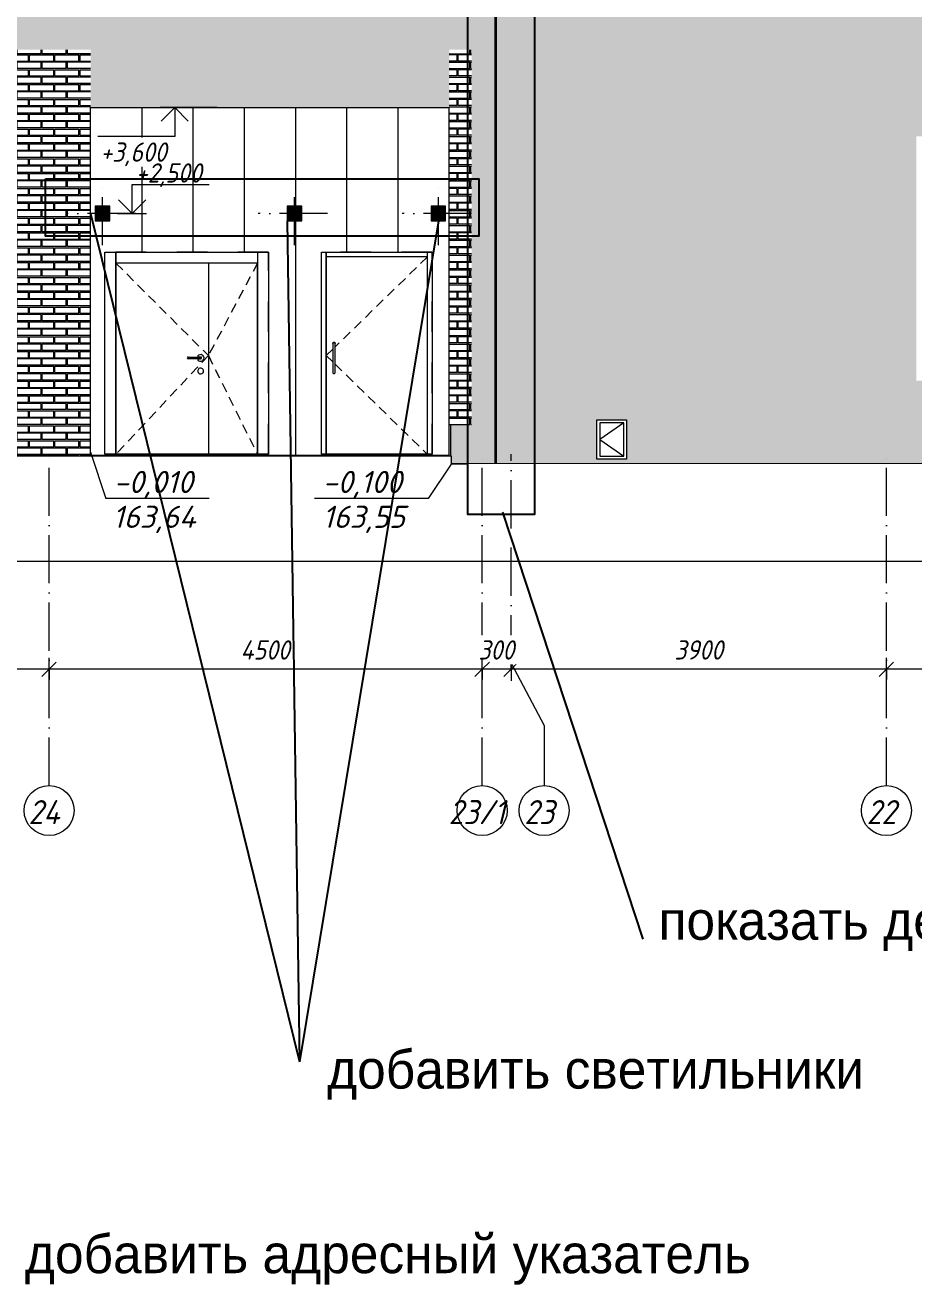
# Model space of a CAD drawing. Header units: millimetres. Extents: x 3914 to 319671, y -18248 to 19136.
# Drawn here: x 226318 to 235551, y -8625 to 4456 of the extents above; entities that cross this region are included whole.
import ezdxf

# ---------------------------------------------------------------- set-up
doc = ezdxf.new("R2010")
doc.units = ezdxf.units.MM
for name, pattern in [('200_ШТРИХ__ш1_п0_6_', [160, 100, -60]), ('50_200_ШТРИХ_1Т_ш5_п1_п1_', [700, 500, -100, 0, -100]), ('Штрих', [635, 317.5, -317.5])]:
    doc.linetypes.add(name, pattern=pattern)
for name, color, linetype, lineweight in [('A-ANNO-DIMS', 7, 'Continuous', 9), ('A-ANNO-DIMS-100', 7, 'Continuous', 9), ('A-ANNO-NOTE', 7, 'Continuous', 9), ('A-DETL-2', 7, 'Continuous', 5), ('A-DETL-CNTR', 7, '50_200_ШТРИХ_1Т_ш5_п1_п1_', 9), ('A-DOOR', 7, 'Continuous', 9), ('A-DOOR-1', 7, 'Continuous', 5), ('A-DOOR-2', 7, '200_ШТРИХ__ш1_п0_6_', 5), ('A-DOOR-FRAM', 7, 'Continuous', 5), ('A-DOOR-HDLN', 7, 'Штрих', 5), ('A-GLAZ', 7, 'Continuous', 9), ('A-WALL', 7, 'Continuous', 5), ('A-WALL-PATT', 7, 'Continuous', 5), ('G-ANNO-DIMS', 7, 'Continuous', 9), ('G-ANNO-DIMS-1', 7, 'Continuous', 20), ('Оси', 7, 'Continuous', 9), ('Оси-1', 7, '50_200_ШТРИХ_1Т_ш5_п1_п1_', 9)]:
    doc.layers.add(name, color=color, linetype=linetype, lineweight=lineweight)
doc.layers.add('A-DETL-GENF-7', color=7, linetype='Continuous', lineweight=9, true_color=0xffffff)
doc.styles.add('ISOCPEUR_I_1', font='isocpeui.ttf', dxfattribs={"height": 230})
doc.styles.add('ISOCPEUR_I_2', font='isocpeui.ttf', dxfattribs={"width": 0.9, "height": 250})
doc.styles.add('ISOCPEUR_I_3', font='isocpeui.ttf', dxfattribs={"width": 0.9, "height": 200})
doc.dimstyles.new('ISO-2_0_0_9К_Средний_с_подложкой', dxfattribs={"dimscale": 304.8, "dimtxt": 199.196235, "dimasz": 0.492126, "dimexe": 0.393701, "dimexo": 0, "dimgap": 0.131234, "dimtad": 1, "dimdec": 0, "dimzin": 0, "dimdsep": 46, "dimtxsty": 'ISOCPEUR_I_3', "dimblk1": 'OBLIQUE', "dimblk2": 'OBLIQUE', "dimsah": 1, "dimcen": 0.09, "dimdle": 0.393701, "dimazin": 0, "dimtfac": 1, "dimtdec": 4, "dimtix": 1, "dimtmove": 0, "dimatfit": 3, "dimfxl": 1, "dimtvp": 1, "dimtfill": 1, "dimtolj": 1, "dimtzin": 0, "dimarcsym": 2})
pattern_1 = [(180, (274035.58, 4301), (-2e-14, -154), [125, -137]), (90, (274035.58, 4236), (-262, 2e-14), [65, -89]), (180, (274035.58, 4236), (-2e-14, -154), [125, -137]), (90, (274047.58, 4236), (-262, 2e-14), [65, -89]), (180, (274172.58, 4236), (-2e-14, -154), [125, -137]), (180, (274172.58, 4301), (-2e-14, -154), [125, -137]), (90, (273916.58, 4313), (-262, 2e-14), [65, -89]), (90, (274166.58, 4313), (-262, 2e-14), [65, -89]), (0, (273916.58, 4313), (0, -154), [250, -12]), (0, (273916.58, 4378), (0, -154), [250, -12])]
pattern_2 = [(180, (227006.52, 63.5), (-2e-14, -154), [125, -137]), (90, (227006.52, -1.5), (-262, 2e-14), [65, -89]), (180, (227006.52, -1.5), (-2e-14, -154), [125, -137]), (90, (227018.52, -1.5), (-262, 2e-14), [65, -89]), (180, (227143.52, -1.5), (-2e-14, -154), [125, -137]), (180, (227143.52, 63.5), (-2e-14, -154), [125, -137]), (90, (226887.52, 75.5), (-262, 2e-14), [65, -89]), (90, (227137.52, 75.5), (-262, 2e-14), [65, -89]), (0, (226887.52, 75.5), (0, -154), [250, -12]), (0, (226887.52, 140.5), (0, -154), [250, -12])]

# ---------------------------------------------------------------- blocks, each defined once
blk = doc.blocks.new('Дверь_СКБ_2Ст_Наружная_БезПР - ДН-2_1700х2100_Загрузочная-26940571-АР2_ТР1_Фасад ___-1')
at = {"layer": 'A-DOOR'}
for p, q in [((-87915, 1010), (-87785, 1010)), ((-87785, 990), (-87915, 990)), ((-87785, 1010), (-87819, 1010)), ((-87819, 990), (-87785, 990))]:
    blk.add_line(p, q, dxfattribs=at)
for centre, radius, start, end in [((-87915, 1000), 10, 90, 270), ((-87785, 1000), 35, 0, 163.3985), ((-87785, 1000), 35, 196.6015, 0), ((-87785, 1000), 10, 270, 90), ((-87785, 1000), 10, 270, 90), ((-87785, 865), 30, 0, 188.1699), ((-87785, 865), 30, 188.1699, 0)]:
    blk.add_arc(centre, radius, start, end, dxfattribs=at)
at = {"layer": 'A-DOOR-1'}
for p, q in [((-87705, 1985), (-88665, 1985)), ((-88665, 0), (-88665, 1985)), ((-87705, 1985), (-87705, 0)), ((-87195, 1985), (-87705, 1985)), ((-87705, 1985), (-87705, 0)), ((-87195, 0), (-87195, 1985))]:
    blk.add_line(p, q, dxfattribs=at)
at = {"layer": 'A-DOOR-2'}
for p, q in [((-88666, 1985), (-87705, 1025)), ((-87194, 1985), (-87705, 1025)), ((-87705, 1025), (-88665, 0)), ((-87705, 1025), (-87195, 0))]:
    blk.add_line(p, q, dxfattribs=at)
at = {"layer": 'A-DOOR-FRAM'}
for p, q in [((-88665, 1985), (-88665, 2100)), ((-88665, 2100), (-88665, 0)), ((-87195, 2100), (-87195, 1985)), ((-87195, 2100), (-87195, 0)), ((-87195, 1985), (-88665, 1985))]:
    blk.add_line(p, q, dxfattribs=at)
at = {"layer": 'A-DOOR-HDLN'}
for p, q in [((-87080, 2100), (-88780, 2100)), ((-88780, 0), (-88780, 2100)), ((-87080, 2100), (-88780, 2100)), ((-88780, 0), (-88780, 2100)), ((-87080, 0), (-87080, 2100)), ((-87080, 0), (-87080, 2100))]:
    blk.add_line(p, q, dxfattribs=at)
blk = doc.blocks.new('Дверь_СКБ_1Ст_Наружная_БезПР - ДН-1_1150х2100_Пищеблок-26940712-АР2_ТР1_Фасад ___-1')
at = {"layer": 'A-DOOR'}
for p, q in [((-86413, 1150), (-86413, 850)), ((-86413, 1150), (-86413, 850)), ((-86388, 850), (-86388, 1150)), ((-86388, 850), (-86388, 1150))]:
    blk.add_line(p, q, dxfattribs=at)
for centre, start, end in [((-86400, 1150), 0, 180), ((-86400, 850), 180, 0)]:
    blk.add_arc(centre, 12.5, start, end, dxfattribs=at)
for points, knots in [([(-86413, 1150), (-86413, 1150), (-86412, 1151), (-86412, 1152), (-86412, 1152), (-86412, 1153), (-86412, 1154), (-86412, 1155), (-86411, 1156), (-86411, 1156), (-86410, 1157), (-86410, 1158), (-86409, 1159), (-86408, 1159), (-86407, 1160), (-86406, 1161), (-86405, 1162), (-86403, 1162), (-86401, 1162), (-86400, 1162)], [0.5, 0.5, 0.5, 0.5, 0.5208333, 0.5416667, 0.5625, 0.5833333, 0.6041667, 0.625, 0.6458333, 0.6666667, 0.6875, 0.7083333, 0.75, 0.7708333, 0.7916667, 0.8333333, 0.875, 0.9166667, 1, 1, 1, 1]), ([(-86397, 1162), (-86396, 1162), (-86395, 1162), (-86394, 1161), (-86393, 1160), (-86392, 1159), (-86391, 1159), (-86391, 1159)], [0.0833333, 0.0833333, 0.0833333, 0.0833333, 0.125, 0.1666667, 0.2083333, 0.2291667, 0.25, 0.25, 0.25, 0.25]), ([(-86413, 850), (-86413, 850), (-86412, 849), (-86412, 848), (-86412, 848), (-86412, 847), (-86412, 846), (-86412, 845), (-86411, 844), (-86411, 844), (-86410, 843), (-86410, 842), (-86409, 841), (-86408, 841), (-86407, 840), (-86406, 839), (-86405, 838), (-86403, 838), (-86401, 837), (-86400, 837)], [0.5, 0.5, 0.5, 0.5, 0.5208333, 0.5416667, 0.5625, 0.5833333, 0.6041667, 0.625, 0.6458333, 0.6666667, 0.6875, 0.7083333, 0.75, 0.7708333, 0.7916667, 0.8333333, 0.875, 0.9166667, 1, 1, 1, 1]), ([(-86400, 837), (-86399, 837), (-86397, 838), (-86395, 838), (-86394, 839), (-86393, 840), (-86392, 841), (-86391, 841), (-86390, 842), (-86389, 844), (-86389, 844), (-86388, 845), (-86388, 846), (-86388, 847), (-86388, 848), (-86388, 848), (-86388, 849), (-86388, 850), (-86388, 850)], [0, 0, 0, 0, 0.0833333, 0.125, 0.1666667, 0.2083333, 0.2291667, 0.25, 0.2916667, 0.3333333, 0.3541667, 0.375, 0.3958333, 0.4166667, 0.4375, 0.4583333, 0.4791667, 0.5, 0.5, 0.5, 0.5])]:
    blk.add_open_spline(points, degree=3, knots=knots, dxfattribs=at)
blk.add_open_spline([(-86389, 1156), (-86389, 1156), (-86389, 1156), (-86388, 1155), (-86388, 1154), (-86388, 1153), (-86388, 1152), (-86388, 1152), (-86388, 1151), (-86388, 1150), (-86388, 1150)], degree=3, dxfattribs=at)
at = {"layer": 'A-DOOR-1'}
for p, q in [((-85430, 2050), (-86480, 2050)), ((-86480, 0), (-86480, 2050)), ((-85430, 2050), (-85430, 0))]:
    blk.add_line(p, q, dxfattribs=at)
at = {"layer": 'A-DOOR-2'}
for p, q in [((-85429, 2050), (-86388, 1115)), ((-86413, 1091), (-86480, 1025)), ((-86480, 1025), (-86413, 959)), ((-86388, 935), (-85430, 0))]:
    blk.add_line(p, q, dxfattribs=at)
at = {"layer": 'A-DOOR-FRAM'}
for p, q in [((-86480, 2100), (-86480, 0)), ((-86480, 2050), (-86480, 2100)), ((-85430, 2100), (-85430, 2050)), ((-85430, 2100), (-85430, 0)), ((-85430, 2050), (-86480, 2050))]:
    blk.add_line(p, q, dxfattribs=at)
at = {"layer": 'A-DOOR-HDLN'}
for p, q in [((-85380, 2100), (-86530, 2100)), ((-86530, 0), (-86530, 2100)), ((-85380, 2100), (-86530, 2100)), ((-86530, 0), (-86530, 2100)), ((-85380, 0), (-85380, 2100)), ((-85380, 0), (-85380, 2100))]:
    blk.add_line(p, q, dxfattribs=at)
blk = doc.blocks.new('Л_Общий_Лючок - Лючок-33970949-АР2_ТР1_Фасад ___-1')
at = {"layer": 'A-GLAZ'}
for p, q in [((-83667, -50), (-83667, 358)), ((-83667, 358), (-83359, 358)), ((-83389, 328), (-83637, 154)), ((-83637, 328), (-83637, -20)), ((-83389, 328), (-83637, 328)), ((-83389, -20), (-83389, 328)), ((-83359, 358), (-83359, -50)), ((-83637, 154), (-83389, -20)), ((-83359, -50), (-83667, -50)), ((-83637, -20), (-83389, -20))]:
    blk.add_line(p, q, dxfattribs=at)
blk = doc.blocks.new('Ось сетки - Круг_Ø6_00__ISO-2_5_0_9K_ кружки поменьше-23056867-АР2_ТР1_Фасад ___-1')
at = {"layer": 'Оси'}
blk.add_circle((-110, -3700), 260, dxfattribs=at)
blk = doc.blocks.new('DIMBLOCK72-АР2_ТР1_Фасад ___-1')
at = {"layer": 'A-ANNO-DIMS-100', "transparency": 16777216}
for p, q in [((235266, -2339), (235266, -2113)), ((240366, -2339), (240366, -2113)), ((240366, -2233), (235266, -2233)), ((235266, -2233), (235266, -2339)), ((240366, -2233), (240366, -2339))]:
    blk.add_line(p, q, dxfattribs=at)
at = {"layer": 'A-ANNO-DIMS-100', "lineweight": 20, "transparency": 16777216}
for p, q in [((235266, -2233), (235341, -2158)), ((240366, -2233), (240441, -2158)), ((235266, -2233), (235191, -2308)), ((240366, -2233), (240291, -2308))]:
    blk.add_line(p, q, dxfattribs=at)
at = {"layer": 'A-ANNO-DIMS-100', "color": 0, "transparency": 16777216, "insert": (237582, -1932), "char_height": 200, "width": 560.81, "attachment_point": 1, "line_spacing_factor": 1.149209, "style": 'ISOCPEUR_I_3', "bg_fill": 3, "box_fill_scale": 1.25, "bg_fill_color": 256, "bg_fill_true_color": 13158600, "bg_fill_transparency": 0}
blk.add_mtext('5100', dxfattribs=at)
blk = doc.blocks.new('_Oblique')
at = {"color": 0, "linetype": 'ByBlock', "lineweight": -2}
blk.add_line((-0.5, -0.5), (0.5, 0.5), dxfattribs=at)
blk = doc.blocks.new('DIMBLOCK73-АР2_ТР1_Фасад ___-1')
at = {"layer": 'A-ANNO-DIMS-100', "lineweight": 20, "transparency": 16777216}
for p, q in [((231366, -2233), (231441, -2158)), ((235266, -2233), (235341, -2158)), ((231366, -2233), (231291, -2308)), ((235266, -2233), (235191, -2308))]:
    blk.add_line(p, q, dxfattribs=at)
at = {"layer": 'A-ANNO-DIMS-100', "transparency": 16777216}
for p, q in [((231366, -2170), (231366, -2353)), ((231366, -2233), (231366, -2170)), ((235266, -2339), (235266, -2113)), ((235266, -2233), (231366, -2233)), ((235266, -2233), (235266, -2339))]:
    blk.add_line(p, q, dxfattribs=at)
at = {"layer": 'A-ANNO-DIMS-100', "color": 0, "transparency": 16777216, "insert": (233063, -1932), "char_height": 200, "width": 606.78, "attachment_point": 1, "line_spacing_factor": 1.149209, "style": 'ISOCPEUR_I_3', "bg_fill": 3, "box_fill_scale": 1.25, "bg_fill_color": 256, "bg_fill_true_color": 13158600, "bg_fill_transparency": 0}
blk.add_mtext('3900', dxfattribs=at)
blk = doc.blocks.new('DIMBLOCK74-АР2_ТР1_Фасад ___-1')
at = {"layer": 'A-ANNO-DIMS-100', "transparency": 16777216}
for p, q in [((231066, -2339), (231066, -2113)), ((231366, -2170), (231366, -2353)), ((231366, -2233), (231366, -2170)), ((231366, -2233), (231066, -2233)), ((231066, -2233), (231066, -2339))]:
    blk.add_line(p, q, dxfattribs=at)
at = {"layer": 'A-ANNO-DIMS-100', "lineweight": 20, "transparency": 16777216}
for p, q in [((231066, -2233), (231141, -2158)), ((231366, -2233), (231441, -2158)), ((231066, -2233), (230991, -2308)), ((231366, -2233), (231291, -2308))]:
    blk.add_line(p, q, dxfattribs=at)
at = {"layer": 'A-ANNO-DIMS-100', "color": 0, "transparency": 16777216, "insert": (231026, -1932), "char_height": 200, "width": 455.09, "attachment_point": 1, "line_spacing_factor": 1.149209, "style": 'ISOCPEUR_I_3', "bg_fill": 3, "box_fill_scale": 1.25, "bg_fill_color": 256, "bg_fill_true_color": 13158600, "bg_fill_transparency": 0}
blk.add_mtext('300', dxfattribs=at)
blk = doc.blocks.new('DIMBLOCK75-АР2_ТР1_Фасад ___-1')
at = {"layer": 'A-ANNO-DIMS-100', "transparency": 16777216}
for p, q in [((226566, -2339), (226566, -2113)), ((231066, -2339), (231066, -2113)), ((231066, -2233), (226566, -2233)), ((226566, -2233), (226566, -2339)), ((231066, -2233), (231066, -2339))]:
    blk.add_line(p, q, dxfattribs=at)
at = {"layer": 'A-ANNO-DIMS-100', "lineweight": 20, "transparency": 16777216}
for p, q in [((226566, -2233), (226641, -2158)), ((231066, -2233), (231141, -2158)), ((226566, -2233), (226491, -2308)), ((231066, -2233), (230991, -2308))]:
    blk.add_line(p, q, dxfattribs=at)
at = {"layer": 'A-ANNO-DIMS-100', "color": 0, "transparency": 16777216, "insert": (228555, -1932), "char_height": 200, "width": 625.17, "attachment_point": 1, "line_spacing_factor": 1.149209, "style": 'ISOCPEUR_I_3', "bg_fill": 3, "box_fill_scale": 1.25, "bg_fill_color": 256, "bg_fill_true_color": 13158600, "bg_fill_transparency": 0}
blk.add_mtext('4500', dxfattribs=at)
blk = doc.blocks.new('DIMBLOCK76-АР2_ТР1_Фасад ___-1')
at = {"layer": 'A-ANNO-DIMS-100', "transparency": 16777216}
for p, q in [((223066, -2339), (223066, -2113)), ((226566, -2339), (226566, -2113)), ((226566, -2233), (223066, -2233)), ((223066, -2233), (223066, -2339)), ((226566, -2233), (226566, -2339))]:
    blk.add_line(p, q, dxfattribs=at)
at = {"layer": 'A-ANNO-DIMS-100', "lineweight": 20, "transparency": 16777216}
for p, q in [((223066, -2233), (223141, -2158)), ((226566, -2233), (226641, -2158)), ((223066, -2233), (222991, -2308)), ((226566, -2233), (226491, -2308))]:
    blk.add_line(p, q, dxfattribs=at)
at = {"layer": 'A-ANNO-DIMS-100', "color": 0, "transparency": 16777216, "insert": (224563, -1932), "char_height": 200, "width": 606.78, "attachment_point": 1, "line_spacing_factor": 1.149209, "style": 'ISOCPEUR_I_3', "bg_fill": 3, "box_fill_scale": 1.25, "bg_fill_color": 256, "bg_fill_true_color": 13158600, "bg_fill_transparency": 0}
blk.add_mtext('3500', dxfattribs=at)
blk = doc.blocks.new('DIMBLOCK86-АР2_ТР1_Фасад ___-1')
at = {"layer": 'A-ANNO-DIMS-100', "transparency": 16777216}
for p, q in [((190916, -1219), (190916, -993)), ((315816, -1219), (315816, -993)), ((315936, -1113), (190796, -1113)), ((190916, -1113), (190916, -1219)), ((315816, -1113), (315816, -1219))]:
    blk.add_line(p, q, dxfattribs=at)
at = {"layer": 'A-ANNO-DIMS-100', "lineweight": 20, "transparency": 16777216}
for p, q in [((190916, -1113), (190991, -1038)), ((315816, -1113), (315891, -1038)), ((190916, -1113), (190841, -1188)), ((315816, -1113), (315741, -1188))]:
    blk.add_line(p, q, dxfattribs=at)
at = {"layer": 'A-ANNO-DIMS-100', "color": 0, "transparency": 16777216, "insert": (252998, -811), "char_height": 200, "width": 882.59, "attachment_point": 1, "line_spacing_factor": 1.149209, "style": 'ISOCPEUR_I_3', "bg_fill": 3, "box_fill_scale": 1.25, "bg_fill_color": 256, "bg_fill_true_color": 13158600, "bg_fill_transparency": 0}
blk.add_mtext('124900', dxfattribs=at)
blk = doc.blocks.new('Высотные отметки - Стрелка_Низ-17668717-АР2_ТР1_Фасад ___-1')
at = {"layer": 'G-ANNO-DIMS'}
for p, q in [((-87905, 3600), (-88205, 3600)), ((-88055, 3600), (-88055, 3300)), ((-88055, 3300), (-88855, 3300))]:
    blk.add_line(p, q, dxfattribs=at)
at = {"layer": 'G-ANNO-DIMS-1'}
for q in [(-88197, 3458), (-87914, 3458)]:
    blk.add_line((-88055, 3600), q, dxfattribs=at)
blk = doc.blocks.new('ATP_Отметка аннатационная_Угол_ISO2_1 - ATP_Отметка аннатационная_Угол_ISO2_5-26601038-АР2_ТР1_Фасад ___-1')
at = {"layer": 'A-ANNO-NOTE'}
blk.add_line((-125497, -775), (-126572, -775), dxfattribs=at)
blk = doc.blocks.new('Высотные отметки - Стрелка_Верх-17668718-АР2_ТР1_Фасад ___-1')
at = {"layer": 'G-ANNO-DIMS'}
for p, q in [((2945, 7800), (3745, 7800)), ((2945, 7500), (2945, 7800)), ((2794, 7500), (3094, 7500))]:
    blk.add_line(p, q, dxfattribs=at)
at = {"layer": 'G-ANNO-DIMS-1'}
for q in [(2804, 7641), (3087, 7641)]:
    blk.add_line((2945, 7500), q, dxfattribs=at)

msp = doc.modelspace()

# ---------------------------------------------------------------- hatches: boundary and pattern name
at = {"layer": 'A-DETL-GENF-7'}
for points in [[(227045.9, 2425), (227195.9, 2425), (227195.9, 2575), (227045.9, 2575)], [(229190.9, 2425), (229190.9, 2575), (229040.9, 2575), (229040.9, 2425)], [(230555.6, 2425), (230685.9, 2425), (230685.9, 2575), (230535.9, 2575), (230535.9, 2425)]]:
    msp.add_hatch(color=256, dxfattribs=at).paths.add_polyline_path(points, flags=0)
at = {"layer": 'A-WALL-PATT'}
h = msp.add_hatch(dxfattribs=at)
h.set_pattern_fill('FP_109', color=256, style=0, pattern_type=2)
h.set_pattern_definition(pattern_1)
h.paths.add_polyline_path([(230590.6, 3600), (230724.7, 3600), (230724.7, 4200), (274015.9, 4200), (274015.9, 8400), (222865.9, 8400), (222865.9, 4200), (226997.1, 4200), (226997.1, 3600), (230365.5, 3600)], flags=0)
h.paths.add_polyline_path([(244155.9, 4963), (243015.9, 4964), (243015.9, 7500), (245115.9, 7500), (245115.9, 4963), (244461, 4963)], flags=0)
h.paths.add_polyline_path([(268520.3, 4963), (268265.9, 4964), (268265.9, 7500), (271365.9, 7500), (271365.9, 4963), (268672.1, 4963)], flags=0)
h.paths.add_polyline_path([(265165.7, 4963), (262065.7, 4964), (262065.7, 7500), (265165.7, 7500), (265165.7, 4964)], flags=0)
h.paths.add_polyline_path([(251765.9, 4963), (251765.9, 7500), (254865.9, 7500), (254865.9, 4963), (251817.2, 4963)], flags=0)
h.paths.add_polyline_path([(241180.1, 4963), (239575.9, 4964), (239575.9, 7500), (241675.9, 7500), (241675.9, 4963)], flags=0)
h.paths.add_polyline_path([(238075.9, 4963), (235575.9, 4964), (235575.9, 7500), (238075.9, 7500), (238075.9, 4964)], flags=0)
h.paths.add_polyline_path([(257946.3, 4963), (256065.9, 4964), (256065.9, 7500), (258765.9, 7500), (258765.9, 4963)], flags=0)
h.paths.add_polyline_path([(247243, 4966), (247065.9, 4967), (247065.9, 7500), (247965.9, 7500), (247965.9, 4966)], flags=0)
h.paths.add_polyline_path([(260916, 4966), (260016, 4967), (260016, 7500), (260916, 7500), (260916, 4967)], flags=0)
h.paths.add_polyline_path([(249765.9, 4966), (249765.9, 7500), (250665.9, 7500), (250665.9, 4966), (249828.2, 4966)], flags=0)
h.paths.add_polyline_path([(266265.6, 4966), (266265.6, 7500), (267165.6, 7500), (267165.6, 4966), (266584.4, 4966)], flags=0)
h = msp.add_hatch(dxfattribs=at)
h.set_pattern_fill('FP_110', color=256, style=0, pattern_type=2)
h.set_pattern_definition([(180, (227006.52, 66), (-2e-14, -154), [125, -137]), (90, (227006.52, 1), (-262, 2e-14), [65, -89]), (180, (227006.52, 1), (-2e-14, -154), [125, -137]), (90, (227018.52, 1), (-262, 2e-14), [65, -89]), (180, (227143.52, 1), (-2e-14, -154), [125, -137]), (180, (227143.52, 66), (-2e-14, -154), [125, -137]), (90, (226887.52, 78), (-262, 2e-14), [65, -89]), (90, (227137.52, 78), (-262, 2e-14), [65, -89]), (0, (226887.52, 78), (0, -154), [250, -12]), (0, (226887.52, 143), (0, -154), [250, -12])])
h.paths.add_polyline_path([(223115.9, 300), (226997.1, 300), (226997.1, 4200), (222615.9, 4200), (222615.9, 300), (222764.8, 300)], flags=0)
h.paths.add_polyline_path([(223853.3, 3300), (223000.9, 3300), (222991.9, 3301.2), (222983.4, 3304.7), (222976.2, 3310.3), (222970.6, 3317.5), (222967.1, 3325.9), (222965.9, 3335), (222965.9, 3590), (222967.1, 3599.1), (222972.5, 3610), (222976.5, 3615), (222983.4, 3620.3), (222991.9, 3623.8), (223000.9, 3625), (224236.4, 3624.3), (224240, 3623.8), (224250.9, 3618.4), (224255.9, 3614.4), (224261.2, 3607.5), (224264.7, 3599.1), (224265.9, 3590), (224265.9, 3335), (224264.7, 3325.9), (224261.2, 3317.5), (224255.7, 3310.3), (224248.4, 3304.7), (224236.4, 3300.7), (224230.9, 3300)], flags=0)
h.paths.add_polyline_path([(224400.9, 3300), (224391.9, 3301.2), (224380.9, 3306.6), (224375.9, 3310.6), (224370.6, 3317.5), (224367.1, 3325.9), (224365.9, 3336.2), (224365.9, 3590), (224367.1, 3599.1), (224370.6, 3607.5), (224376.2, 3614.7), (224383.4, 3620.3), (224391.9, 3623.8), (224400.9, 3625), (224630.9, 3625), (224640, 3623.8), (224650.9, 3618.4), (224655.9, 3614.4), (224661.2, 3607.5), (224664.7, 3599.1), (224665.9, 3590), (224665.9, 3335), (224664.7, 3325.9), (224661.2, 3317.5), (224655.7, 3310.3), (224648.4, 3304.7), (224640, 3301.2), (224630.9, 3300), (224619.5, 3300)], flags=0)
h = msp.add_hatch(dxfattribs=at)
h.set_pattern_fill('FP_109', color=256, style=0, pattern_type=2)
h.set_pattern_definition(pattern_1)
h.paths.add_polyline_path([(230724.7, 300), (230955.9, 300), (230955.9, 4200), (230724.7, 4200), (230724.7, 512.4)], flags=0)
h = msp.add_hatch(dxfattribs=at)
h.set_pattern_fill('FP_126', color=256, style=0, pattern_type=2)
h.set_pattern_definition([(180, (273904.67, 66), (-2e-14, -154), [125, -137]), (90, (273904.67, 1), (-262, 2e-14), [65, -89]), (180, (273904.67, 1), (-2e-14, -154), [125, -137]), (90, (273916.67, 1), (-262, 2e-14), [65, -89]), (180, (274041.67, 1), (-2e-14, -154), [125, -137]), (180, (274041.67, 66), (-2e-14, -154), [125, -137]), (90, (273785.67, 78), (-262, 2e-14), [65, -89]), (90, (274035.67, 78), (-262, 2e-14), [65, -89]), (0, (273785.67, 78), (0, -154), [250, -12]), (0, (273785.67, 143), (0, -154), [250, -12])])
h.paths.add_polyline_path([(254881.7, 300), (258603.4, 300), (258603.4, 372.8), (258911.4, 372.8), (258911.4, 300), (273765.9, 300), (273765.9, 4200), (230955.9, 4200), (230955.9, 300), (232258.4, 300), (232258.4, 357.8), (232566.4, 357.2), (232566.4, 300), (247715.9, 300), (247715.9, 3300), (248815.9, 3300), (248815.9, 300), (251817.2, 300)], flags=0)
h.paths.add_polyline_path([(264165.9, 763), (262065.9, 764), (262065.9, 3300), (264165.9, 3300), (264165.9, 764)], flags=0)
h.paths.add_polyline_path([(240178.3, 763), (239575.9, 764), (239575.9, 3300), (241675.9, 3300), (241675.9, 763), (240325.2, 763)], flags=0)
h.paths.add_polyline_path([(236111.5, 763), (235575.9, 764), (235575.9, 3300), (238675.9, 3300), (238675.9, 763), (236494.5, 763)], flags=0)
h.paths.add_polyline_path([(270204.4, 763), (268265.9, 764), (268265.9, 3300), (271365.9, 3300), (271365.9, 763)], flags=0)
h.paths.add_polyline_path([(243363.7, 763), (243015.9, 764), (243015.9, 3300), (245115.9, 3300), (245115.9, 763), (243389.7, 763)], flags=0)
h.paths.add_polyline_path([(256255.5, 763), (256065.9, 764), (256065.9, 3300), (258365.9, 3300), (258365.9, 763), (256414, 763)], flags=0)
h.paths.add_polyline_path([(267139.9, 763), (265065.9, 764), (265065.9, 3300), (267165.9, 3300), (267165.9, 763)], flags=0)
h.paths.add_polyline_path([(261165.9, 763), (259065.9, 764), (259065.9, 3300), (261165.9, 3300), (261165.9, 764)], flags=0)
h.paths.add_polyline_path([(250284.9, 766), (249765.9, 767), (249765.9, 3300), (254865.9, 3300), (254865.9, 766), (250668, 766)], flags=0)
h.paths.add_polyline_path([(248946.2, 3625), (248946.2, 3775), (249096.2, 3775), (249096.2, 3625)], flags=0)
h.paths.add_polyline_path([(247435.7, 3625), (247435.7, 3775), (247585.7, 3775), (247585.7, 3625)], flags=0)
h = msp.add_hatch(dxfattribs=at)
h.set_pattern_fill('FP_119', color=256, style=0, pattern_type=2)
h.set_pattern_definition(pattern_2)
h.paths.add_polyline_path([(224236.4, -10), (226765.9, -10), (226765.9, 300), (222615.9, 300), (222615.9, -10), (223115.9, -10)], flags=0)
h = msp.add_hatch(dxfattribs=at)
h.set_pattern_fill('FP_119', color=256, style=0, pattern_type=2)
h.set_pattern_definition(pattern_2)
h.paths.add_polyline_path([(226781.7, -19.1), (226997.1, -19.1), (226997.1, 300), (226765.9, 300), (226765.9, -19.1), (226777, -19.1)], flags=0)
h = msp.add_hatch(dxfattribs=at)
h.set_pattern_fill('FP_118', color=256, style=0, pattern_type=2)
h.set_pattern_definition([(180, (273905.92, 63.5), (-2e-14, -154), [125, -137]), (90, (273905.92, -1.5), (-262, 2e-14), [65, -89]), (180, (273905.92, -1.5), (-2e-14, -154), [125, -137]), (90, (273917.92, -1.5), (-262, 2e-14), [65, -89]), (180, (274042.92, -1.5), (-2e-14, -154), [125, -137]), (180, (274042.92, 63.5), (-2e-14, -154), [125, -137]), (90, (273786.92, 75.5), (-262, 2e-14), [65, -89]), (90, (274036.92, 75.5), (-262, 2e-14), [65, -89]), (0, (273786.92, 75.5), (0, -154), [250, -12]), (0, (273786.92, 140.5), (0, -154), [250, -12])])
h.paths.add_polyline_path([(230921.7, -100), (274015.9, -70.2), (274015.9, 300), (258911.4, 300), (258911.4, -35.2), (258603.4, -35.2), (258603.4, 300), (248815.9, 300), (248815.9, 0), (247715.9, 0), (247715.9, 300), (232566.4, 299.5), (232566.4, -50.2), (232258.4, -50.2), (232258.4, 300), (230735.9, 300), (230736, -101.6), (230854.8, -99.8)])

# ---------------------------------------------------------------- linework, layer by layer
at = {"color": 1}
for points in [[(230917, 15706), (231611, 15706), (231611, -625), (230917, -625)], [(231201, -89), (231211, -89), (231211, 15536), (231201, 15536)], [(226529, 2860), (231032, 2860), (231032, 2264), (226529, 2264)]]:
    msp.add_lwpolyline(points, close=True, dxfattribs=at)
at = {"layer": 'A-ANNO-NOTE'}
for p, q in [((226994.9, 20.2), (227154.5, -458.1)), ((230742.6, -101.6), (230504.8, -458.1)), ((230504.8, -458.1), (230400, -458.1))]:
    msp.add_line(p, q, dxfattribs=at)
at = {"layer": 'A-DETL-2'}
for p, q in [((227528.9, 3600), (227528.9, 2100)), ((228061.1, 3600), (228061.1, 2100)), ((228593.1, 3600), (228593.1, 2100)), ((229125.1, 3600), (229125.1, 2575)), ((229657.1, 3600), (229657.1, 2100)), ((230189.1, 3600), (230189.1, 2100)), ((227195.9, 2575), (227045.9, 2575)), ((227045.9, 2575), (227045.9, 2425)), ((227195.9, 2425), (227195.9, 2575)), ((229190.9, 2575), (229040.9, 2575)), ((229040.9, 2575), (229040.9, 2425)), ((229190.9, 2425), (229190.9, 2575)), ((230685.9, 2575), (230535.9, 2575)), ((230535.9, 2575), (230535.9, 2425)), ((230685.9, 2425), (230685.9, 2575)), ((227045.9, 2425), (227195.9, 2425)), ((229040.9, 2425), (229190.9, 2425)), ((229125.1, 2425), (229125.1, -20)), ((230535.9, 2425), (230685.9, 2425)), ((230746.8, -19.1), (222686.8, -19.1)), ((230746.8, -100.1), (230746.8, -19.1)), ((274015.9, -70.2), (230746.8, -100.1))]:
    msp.add_line(p, q, dxfattribs=at)
at = {"layer": 'A-DETL-CNTR'}
for p, q in [((227120.9, 2170), (227120.9, 2810)), ((229115.9, 2170), (229115.9, 2810)), ((230610.9, 2170), (230610.9, 2810)), ((227465.1, 2500), (226745.1, 2500)), ((229460.1, 2500), (228740.1, 2500)), ((230955.1, 2500), (230235.1, 2500))]:
    msp.add_line(p, q, dxfattribs=at)
at = {"layer": 'A-WALL'}
for p, q in [((226997.1, -19.1), (226997.1, 3600)), ((226997.1, 3600), (230724.7, 3600)), ((230724.7, -19.1), (230724.7, 3600)), ((227145.9, 0), (227145.9, 2100)), ((227145.9, 2100), (228845.9, 2100)), ((228845.9, 2100), (228845.9, 0)), ((229395.9, 0), (229395.9, 2100)), ((229395.9, 2100), (230545.9, 2100)), ((230545.9, 2100), (230545.9, 0)), ((230735.9, 300), (230735.9, -19.1)), ((228845.9, 0), (227145.9, 0)), ((230545.9, 0), (229395.9, 0)), ((222615.9, -10), (226765.9, -10)), ((226765.9, -19.1), (226765.9, -10)), ((226997.1, -10), (230724.7, -10)), ((230746.8, -99.6), (230921.7, -100)), ((230893.8, -100), (230746.8, -100))]:
    msp.add_line(p, q, dxfattribs=at)
at = {"layer": 'G-ANNO-DIMS'}
for p, q in [((228313.6, 3599.7), (227870.4, 3599.7)), ((227316.2, 2500), (227428.2, 2500))]:
    msp.add_line(p, q, dxfattribs=at)
at = {"layer": 'Оси'}
for p, q in [((231365.9, -2170), (231709.2, -2815.6)), ((231709.2, -2815.6), (231709.2, -3440))]:
    msp.add_line(p, q, dxfattribs=at)
at = {"layer": 'Оси-1'}
for p, q in [((226565.9, -3440), (226565.9, 0)), ((231065.9, -3440), (231065.9, 0)), ((231365.9, -2170), (231365.9, 0)), ((235265.9, -3440), (235265.9, 0))]:
    msp.add_line(p, q, dxfattribs=at)

# ---------------------------------------------------------------- block references
at = {"layer": 'A-ANNO-NOTE'}
for p in [(353726.2, 314), (355896.9, 314)]:
    msp.add_blockref('ATP_Отметка аннатационная_Угол_ISO2_1 - ATP_Отметка аннатационная_Угол_ISO2_5-26601038-АР2_ТР1_Фасад ___-1', p, dxfattribs=at)
at = {"layer": 'A-DOOR'}
for name in ['Дверь_СКБ_2Ст_Наружная_БезПР - ДН-2_1700х2100_Загрузочная-26940571-АР2_ТР1_Фасад ___-1', 'Дверь_СКБ_1Ст_Наружная_БезПР - ДН-1_1150х2100_Пищеблок-26940712-АР2_ТР1_Фасад ___-1']:
    msp.add_blockref(name, (315925.9, 0), dxfattribs=at)
at = {"layer": 'A-GLAZ'}
msp.add_blockref('Л_Общий_Лючок - Лючок-33970949-АР2_ТР1_Фасад ___-1', (315925.9, 0), dxfattribs=at)
at = {"layer": 'G-ANNO-DIMS'}
for name, p in [('Высотные отметки - Стрелка_Низ-17668717-АР2_ТР1_Фасад ___-1', (315925.9, 0)), ('Высотные отметки - Стрелка_Верх-17668718-АР2_ТР1_Фасад ___-1', (224482.7, -5000))]:
    msp.add_blockref(name, p, dxfattribs=at)
at = {"layer": 'Оси'}
for p in [(226675.9, 0), (231175.9, 0), (231819.2, 0), (235375.9, 0)]:
    msp.add_blockref('Ось сетки - Круг_Ø6_00__ISO-2_5_0_9K_ кружки поменьше-23056867-АР2_ТР1_Фасад ___-1', p, dxfattribs=at)

# ---------------------------------------------------------------- texts
at = {"color": 1, "char_height": 400, "attachment_point": 1}
for s, insert in [('показать дефшов (металл RAL 8002)', (232898.9, -4642)), ('добавить светильники', (229454.5, -6187.5)), ('добавить адресный указатель', (226315, -8104))]:
    msp.add_mtext_dynamic_manual_height_columns(s, width=24683, gutter_width=1, heights=[0], dxfattribs=dict(at, insert=insert))
at = {"layer": 'A-ANNO-NOTE', "char_height": 230, "width": 1042.194, "attachment_point": 1, "style": 'ISOCPEUR_I_1'}
for s, insert in [('-0,010', (227236.3, -172.5)), ('-0,100', (229407.1, -172.5))]:
    msp.add_mtext(s, dxfattribs=dict(at, insert=insert))
at = {"layer": 'Оси', "char_height": 250, "attachment_point": 1, "style": 'ISOCPEUR_I_2'}
for s, insert, width in [('24', (226352, -3591.2), 425.696), ('23/1', (230717.9, -3591.2), 750.379), ('23', (231504.2, -3591.2), 404.05), ('22', (235061, -3591.2), 404.05)]:
    msp.add_mtext(s, dxfattribs=dict(at, insert=insert, width=width))

# ---------------------------------------------------------------- next in the draw order: texts
at = {"layer": 'G-ANNO-DIMS', "insert": (227099.9, 3237.9), "char_height": 200, "width": 841.377, "attachment_point": 1, "line_spacing_factor": 1.149209, "style": 'ISOCPEUR_I_3', "bg_fill": 3, "box_fill_scale": 1.25, "bg_fill_color": 256, "bg_fill_true_color": 13158600, "bg_fill_transparency": 0}
msp.add_mtext('+3,600', dxfattribs=at)

# ---------------------------------------------------------------- next in the draw order: dimensions: what is measured, and where the dimension line sits
at = {"layer": 'A-ANNO-DIMS'}
for base, p1, p2, override, picture, middle in [((190915.9, -1112.5), (315815.9, -1218.6), (190915.9, -1218.6), {"dimpost": '<>', "dimfxl": 124899.999966}, 'DIMBLOCK86-АР2_ТР1_Фасад ___-1', (253365.9, -972.5)), ((235265.9, -2233.2), (240365.9, -2339.3), (235265.9, -2339.3), {"dimpost": '<>', "dimfxl": 5100}, 'DIMBLOCK72-АР2_ТР1_Фасад ___-1', (237815.9, -2093.2))]:
    dim = msp.add_linear_dim(base=base, p1=p1, p2=p2, dimstyle='ISO-2_0_0_9К_Средний_с_подложкой', override=override, dxfattribs=at)
    dim.commit()
    dim.dimension.update_dxf_attribs({"geometry": picture, "text_midpoint": middle})

# ---------------------------------------------------------------- next in the draw order: texts
at = {"layer": 'A-ANNO-NOTE', "char_height": 230, "attachment_point": 1, "style": 'ISOCPEUR_I_1'}
for s, insert, width in [('163,64', (227226.3, -534.6), 1066.244), ('163,55', (229407.1, -534.6), 1042.194)]:
    msp.add_mtext(s, dxfattribs=dict(at, insert=insert, width=width))
at = {"layer": 'G-ANNO-DIMS', "insert": (227467.6, 3021.3), "char_height": 200, "width": 841.377, "attachment_point": 1, "line_spacing_factor": 1.149209, "style": 'ISOCPEUR_I_3'}
msp.add_mtext('+2,500', dxfattribs=at)

# ---------------------------------------------------------------- next in the draw order: dimensions: what is measured, and where the dimension line sits
at = {"layer": 'A-ANNO-DIMS'}
dim = msp.add_linear_dim(base=(231365.9, -2233.2), p1=(235265.9, -2339.3), p2=(231365.9, -2170), dimstyle='ISO-2_0_0_9К_Средний_с_подложкой', override={"dimpost": '<>', "dimfxl": 3903.6708}, dxfattribs=at)
dim.commit()
dim.dimension.update_dxf_attribs({"geometry": 'DIMBLOCK73-АР2_ТР1_Фасад ___-1', "text_midpoint": (233315.9, -2093.2)})

# ---------------------------------------------------------------- next in the draw order: dimensions: what is measured, and where the dimension line sits
dim = msp.add_linear_dim(base=(231065.9, -2233.2), p1=(231365.9, -2170), p2=(231065.9, -2339.3), dimstyle='ISO-2_0_0_9К_Средний_с_подложкой', override={"dimpost": '<>', "dimfxl": 344.449873}, dxfattribs=at)
dim.commit()
dim.dimension.update_dxf_attribs({"geometry": 'DIMBLOCK74-АР2_ТР1_Фасад ___-1', "text_midpoint": (231215.9, -2093.2)})

# ---------------------------------------------------------------- next in the draw order: linework, layer by layer
at = {"color": 1}
msp.add_line((231278.8, -602), (232734, -5035), dxfattribs=at)

# ---------------------------------------------------------------- next in the draw order: dimensions: what is measured, and where the dimension line sits
at = {"layer": 'A-ANNO-DIMS'}
dim = msp.add_linear_dim(base=(226565.9, -2233.2), p1=(231065.9, -2339.3), p2=(226565.9, -2339.3), dimstyle='ISO-2_0_0_9К_Средний_с_подложкой', override={"dimpost": '<>', "dimfxl": 4500}, dxfattribs=at)
dim.commit()
dim.dimension.update_dxf_attribs({"geometry": 'DIMBLOCK75-АР2_ТР1_Фасад ___-1', "text_midpoint": (228815.9, -2093.2)})

# ---------------------------------------------------------------- next in the draw order: linework, layer by layer
at = {"color": 1}
for p in [(226997.1, 2500), (229040.9, 2425), (230610.9, 2425)]:
    msp.add_line(p, (229168, -6309), dxfattribs=at)

# ---------------------------------------------------------------- next in the draw order: dimensions: what is measured, and where the dimension line sits
at = {"layer": 'A-ANNO-DIMS'}
dim = msp.add_linear_dim(base=(223065.9, -2233.2), p1=(226565.9, -2339.3), p2=(223065.9, -2339.3), dimstyle='ISO-2_0_0_9К_Средний_с_подложкой', override={"dimpost": '<>', "dimfxl": 3500}, dxfattribs=at)
dim.commit()
dim.dimension.update_dxf_attribs({"geometry": 'DIMBLOCK76-АР2_ТР1_Фасад ___-1', "text_midpoint": (224815.9, -2093.2)})

doc.saveas('drawing.dxf')
